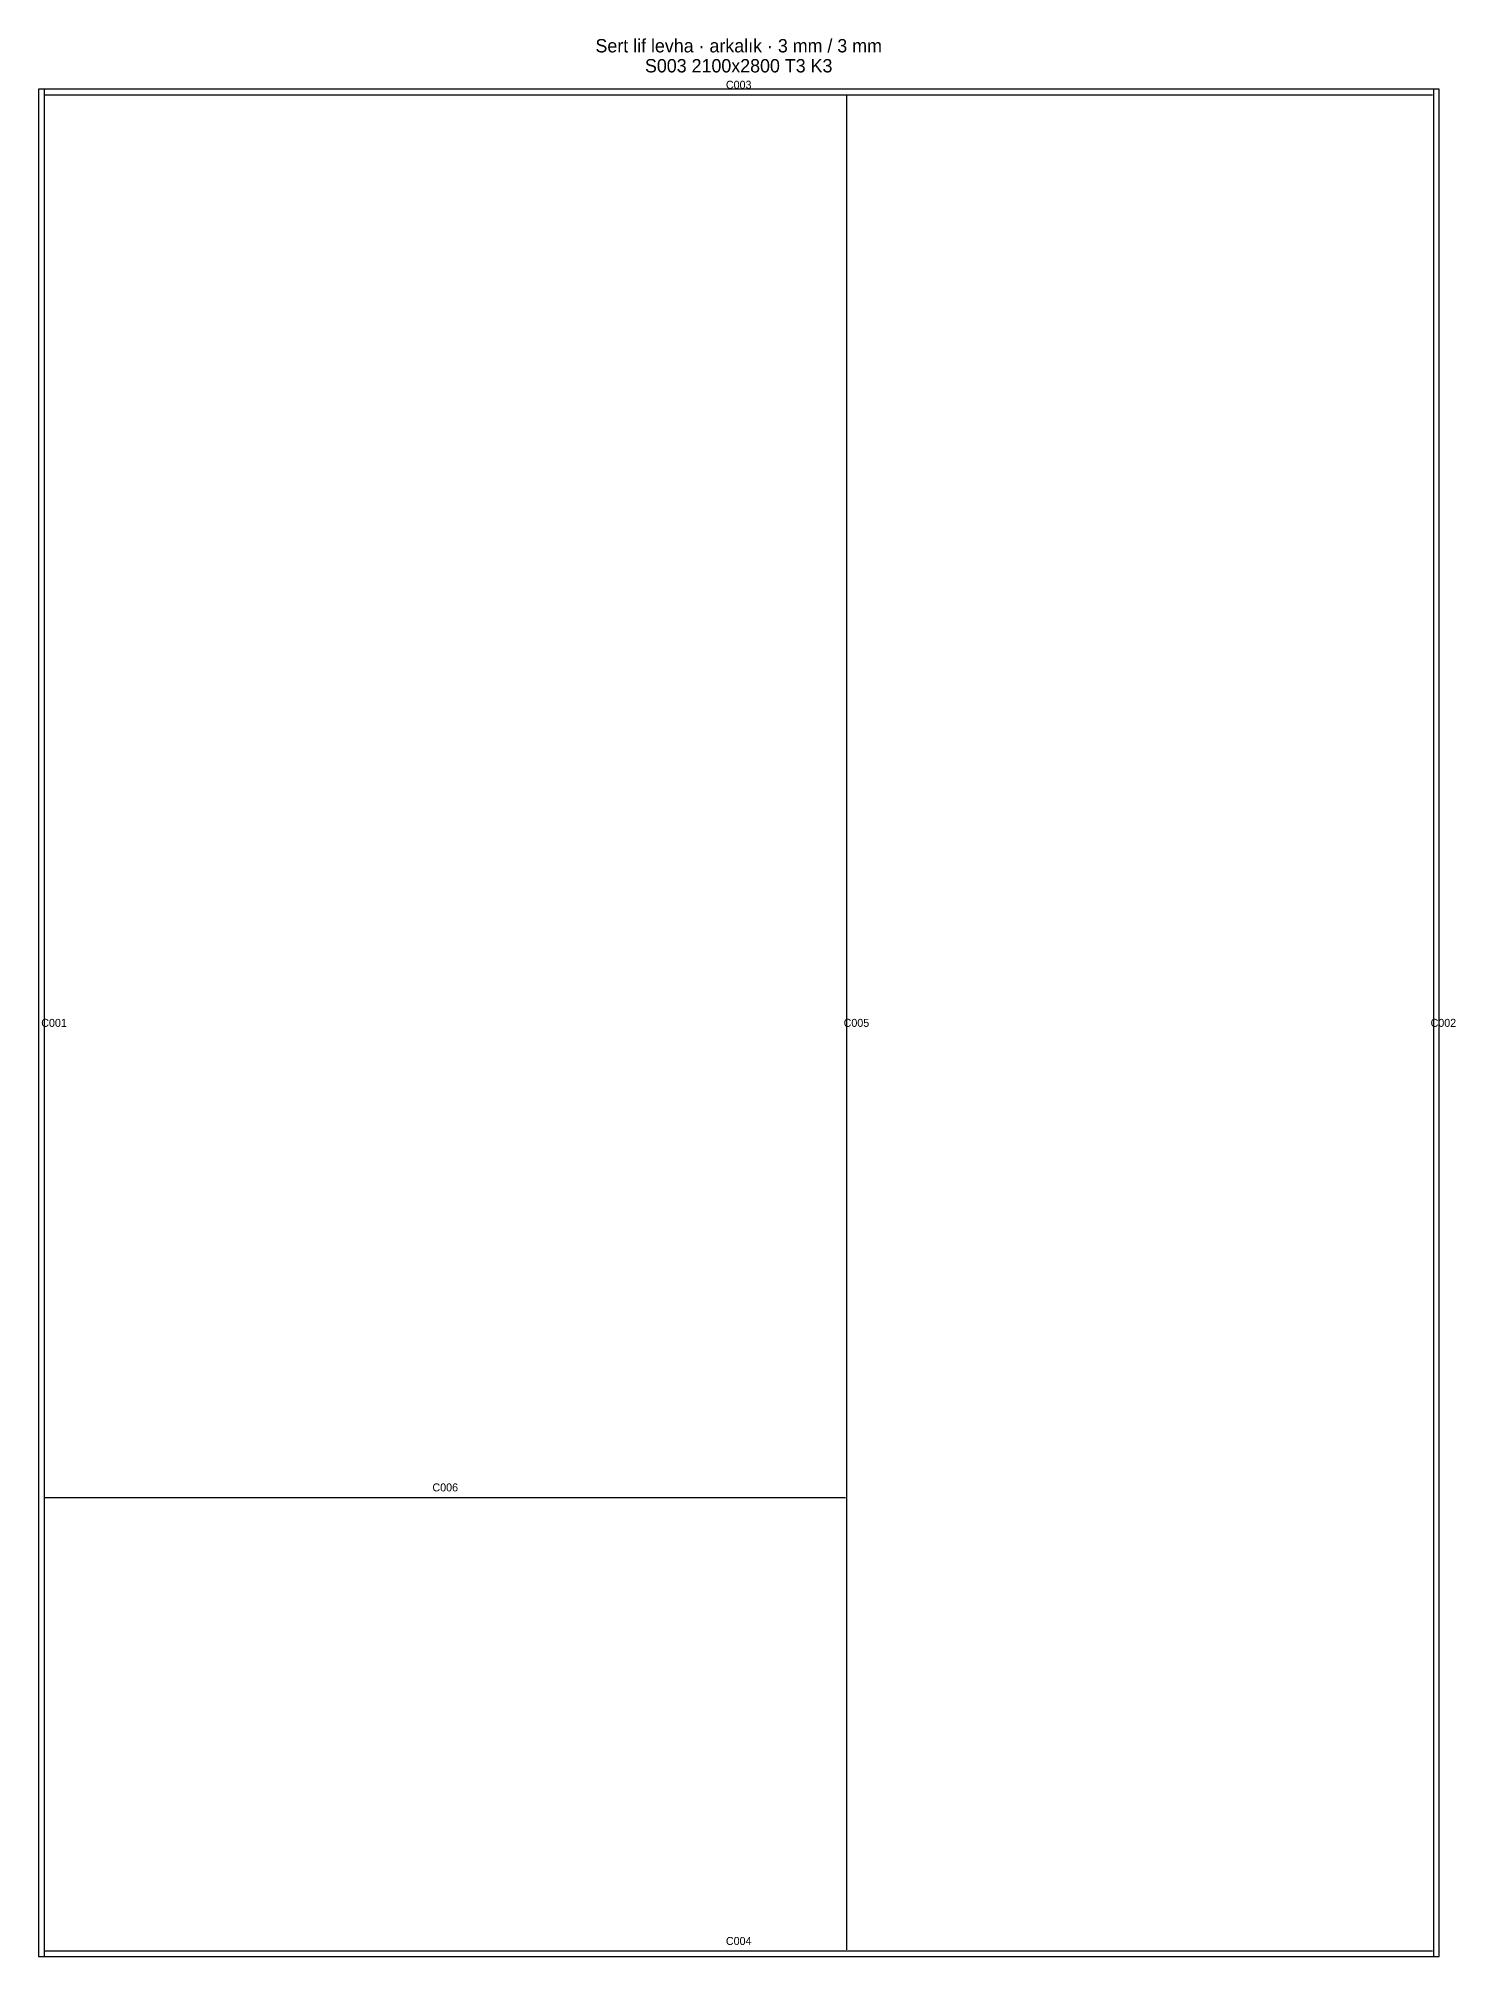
# Model space of a CAD drawing. Header units: millimetres. Extents: x 0 to 10925, y 0 to 2876.
# Drawn here: x 4400 to 6525, y 0 to 2876 of the extents above; entities that cross this region are included whole.
import ezdxf
from ezdxf.enums import TextEntityAlignment as Align

# ---------------------------------------------------------------- set-up
doc = ezdxf.new("R2010")
doc.units = ezdxf.units.MM
for name, color, linetype in [('S003_C001_TRIM', 1, 'CONTINUOUS'), ('S003_C002_TRIM', 1, 'CONTINUOUS'), ('S003_C003_TRIM', 1, 'CONTINUOUS'), ('S003_C004_TRIM', 1, 'CONTINUOUS'), ('S003_C005_CUT', 1, 'CONTINUOUS'), ('S003_C006_CUT', 1, 'CONTINUOUS'), ('S003_LABELS', 2, 'CONTINUOUS'), ('S003_STOCK', 8, 'CONTINUOUS')]:
    doc.layers.add(name, color=color, linetype=linetype)

msp = doc.modelspace()

# ---------------------------------------------------------------- linework, layer by layer
at = {"layer": 'S003_C001_TRIM'}
msp.add_line((4408.5, 2800), (4408.5, 0), dxfattribs=at)
at = {"layer": 'S003_C002_TRIM'}
msp.add_line((6491.5, 2800), (6491.5, 0), dxfattribs=at)
at = {"layer": 'S003_C003_TRIM'}
msp.add_line((4410, 2791.5), (6490, 2791.5), dxfattribs=at)
at = {"layer": 'S003_C004_TRIM'}
msp.add_line((4410, 8.5), (6490, 8.5), dxfattribs=at)
at = {"layer": 'S003_C005_CUT'}
msp.add_line((5611.5, 2790), (5611.5, 10), dxfattribs=at)
at = {"layer": 'S003_C006_CUT'}
msp.add_line((4410, 688.5), (5610, 688.5), dxfattribs=at)
at = {"layer": 'S003_STOCK'}
msp.add_lwpolyline([(4400, 0), (6500, 0), (6500, 2800), (4400, 2800)], close=True, dxfattribs=at)

# ---------------------------------------------------------------- texts
at = {"layer": 'S003_LABELS'}
for s, height, p in [('Sert lif levha · arkalık · 3 mm / 3 mm', 20, (5450, 2865)), ('S003 2100x2800 T3 K3', 20, (5450, 2835)), ('C003', 12, (5450, 2806.5)), ('C001', 12, (4423.5, 1400)), ('C005', 12, (5626.5, 1400)), ('C002', 12, (6506.5, 1400)), ('C006', 12, (5010, 703.5)), ('C004', 12, (5450, 23.5))]:
    msp.add_text(s, height=height, dxfattribs=at).set_placement(p, align=Align.MIDDLE_CENTER)

doc.saveas('drawing.dxf')
